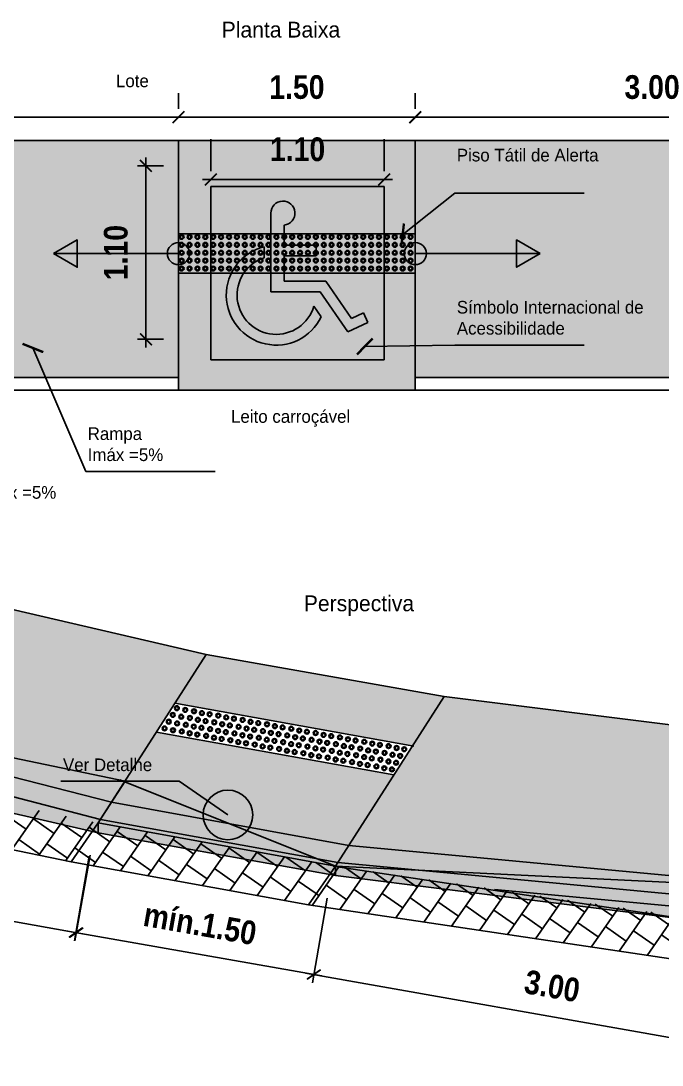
# Model space of a CAD drawing. Header units: feet. Extents: x 203667 to 205527, y 9204857 to 9205156.
# Drawn here: x 203686.45 to 203690.51, y 9204914.71 to 9204921.32 of the extents above; entities that cross this region are included whole.
import ezdxf

# ---------------------------------------------------------------- set-up
doc = ezdxf.new("R2010")
doc.units = ezdxf.units.FT
doc.header["$LTSCALE"] = 0.3
doc.header["$MEASUREMENT"] = 0
for name, color, linetype, lineweight in [('C-ROAD-PROF', 1, 'Continuous', 35), ('PENA015', 1, 'Continuous', 15), ('PENA02', 5, 'Continuous', 20)]:
    doc.layers.add(name, color=color, linetype=linetype, lineweight=lineweight)
doc.layers.add('F-HZ-ESTACA', color=98, linetype='Continuous')
doc.layers.add('PAVIMENTAÇÃO NOVA', color=12, linetype='Continuous')
doc.styles.add('COTAS', font='ariblk.ttf', dxfattribs={"width": 0.75})
doc.styles.add('texto', font='')
doc.styles.get('texto').set_extended_font_data('AvantGarde Bk BT')
doc.dimstyles.new('COTAS_100', dxfattribs={"dimscale": 100, "dimtxt": 0.002, "dimasz": 0.001, "dimexe": 0.0007, "dimexo": 0.004, "dimgap": 0.0015, "dimtad": 1, "dimzin": 0, "dimdsep": 46, "dimtxsty": 'COTAS', "dimblk1": 'ARCHTICK', "dimblk2": 'ARCHTICK', "dimsah": 1, "dimcen": 0.003, "dimdle": 0.0007, "dimaunit": 1, "dimadec": 0, "dimazin": 0, "dimtfac": 1, "dimtdec": 0, "dimtix": 1, "dimtmove": 0, "dimatfit": 3, "dimldrblk": 'ARCHTICK', "dimfxl": 1, "dimtolj": 1, "dimtzin": 0, "dimarcsym": 0})
doc.dimstyles.new('COTAS_75', dxfattribs={"dimscale": 75, "dimtxt": 0.002, "dimasz": 0.001, "dimexe": 0.0007, "dimexo": 0.004, "dimgap": 0.0015, "dimtad": 1, "dimzin": 0, "dimdsep": 46, "dimtxsty": 'COTAS', "dimblk1": 'ARCHTICK', "dimblk2": 'ARCHTICK', "dimsah": 1, "dimcen": 0.003, "dimdle": 0.0007, "dimaunit": 1, "dimadec": 0, "dimazin": 0, "dimtfac": 1, "dimtdec": 0, "dimtix": 1, "dimtmove": 0, "dimatfit": 3, "dimldrblk": 'ARCHTICK', "dimfxl": 1, "dimtolj": 1, "dimtzin": 0, "dimarcsym": 0})
pattern_1 = [(55, (0.05187, 9.05663), (-0.1310643270862, 0.0917722298162), []), (145, (0.05187, 9.05663), (-0.1769504419943, 0.02624006627305), [0.16, -0.16])]

# ---------------------------------------------------------------- blocks, each defined once
blk = doc.blocks.new('A$C48b8ad30')
at = {"ltscale": 0.1}
for p, q in [((0, 1.973), (0, 0)), ((1.973, 1.973), (0, 1.973)), ((1.973, 1.973), (1.973, 0)), ((0.683, 1.668), (0.683, 0.774)), ((0.835, 1.533), (0.835, 1.305)), ((0.607, 1.287), (0.607, 1.161)), ((0.835, 1.305), (1.199, 1.305)), ((1.199, 1.305), (1.199, 1.184)), ((0.835, 1.184), (1.199, 1.184)), ((0.835, 1.184), (0.835, 0.895)), ((0.835, 0.895), (1.308, 0.895)), ((1.308, 0.895), (1.6, 0.472)), ((0.683, 0.774), (1.244, 0.774)), ((1.244, 0.774), (1.558, 0.319)), ((1.172, 0.611), (1.255, 0.491)), ((1.6, 0.472), (1.735, 0.533)), ((1.786, 0.423), (1.735, 0.533)), ((1.558, 0.319), (1.786, 0.423)), ((1.973, 0), (0, 0))]:
    blk.add_line(p, q, dxfattribs=at)
for centre, radius, start, end in [((0.82, 1.669), 0.137, 276.0256, 180), ((0.744, 0.736), 0.568, 103.923, 334.3865), ((0.744, 0.736), 0.446, 107.8234, 343.7958)]:
    blk.add_arc(centre, radius, start, end, dxfattribs=at)
blk = doc.blocks.new('_ArchTick')
at = {"color": 0, "linetype": 'ByBlock', "const_width": 0.15}
blk.add_lwpolyline([(-0.5, -0.5), (0.5, 0.5)], dxfattribs=at)
blk = doc.blocks.new('*D124')
at = {"layer": 'Defpoints', "color": 0, "transparency": 16777216}
for p in [(203686.9343, 9204916.3238), (203688.442, 9204916.058), (203688.3047, 9204915.2794)]:
    blk.add_point(p, dxfattribs=at)
at = {"layer": 'PENA015', "color": 0, "lineweight": -2, "transparency": 16777216}
for p, q in [((203686.8822, 9204916.0284), (203686.7879, 9204915.4935)), ((203688.3899, 9204915.7625), (203688.2956, 9204915.2276)), ((203686.7453, 9204915.5543), (203688.3564, 9204915.2702))]:
    blk.add_line(p, q, dxfattribs=at)
at = {"layer": 'PENA015', "color": 0, "lineweight": -2, "transparency": 16777216, "xscale": 0.075, "yscale": 0.075, "zscale": 0.075}
for p, rotation in [((203686.797, 9204915.5452), 169.999999947097), ((203688.3047, 9204915.2794), 349.999999947097)]:
    blk.add_blockref('_ArchTick', p, dxfattribs=dict(at, rotation=rotation))
at = {"layer": 'PENA015', "color": 0, "lineweight": 25, "transparency": 16777216, "insert": (203687.5839, 9204915.5995), "char_height": 0.15, "attachment_point": 5, "rotation": 350, "style": 'COTAS'}
blk.add_mtext('\\A1;mín.1.50', dxfattribs=at)
blk = doc.blocks.new('*D125')
at = {"layer": 'Defpoints', "color": 0, "transparency": 16777216}
for p in [(203687.4475, 9204920.7086), (203684.4501, 9204920.5601), (203687.4475, 9204920.5601)]:
    blk.add_point(p, dxfattribs=at)
at = {"layer": 'PENA015', "color": 0, "lineweight": -2, "transparency": 16777216}
for p, q in [((203684.4501, 9204920.8601), (203684.4501, 9204920.7611)), ((203687.4475, 9204920.8601), (203687.4475, 9204920.7611)), ((203684.3976, 9204920.7086), (203687.5, 9204920.7086))]:
    blk.add_line(p, q, dxfattribs=at)
at = {"layer": 'PENA015', "color": 0, "lineweight": -2, "transparency": 16777216, "xscale": 0.075, "yscale": 0.075, "zscale": 0.075, "rotation": 180}
blk.add_blockref('_ArchTick', (203684.4501, 9204920.7086), dxfattribs=at)
at = {"layer": 'PENA015', "color": 0, "lineweight": -2, "transparency": 16777216, "xscale": 0.075, "yscale": 0.075, "zscale": 0.075}
blk.add_blockref('_ArchTick', (203687.4475, 9204920.7086), dxfattribs=at)
at = {"layer": 'PENA015', "color": 0, "lineweight": 25, "transparency": 16777216, "insert": (203685.9488, 9204920.8986), "char_height": 0.15, "attachment_point": 5, "style": 'COTAS'}
blk.add_mtext('\\A1;3.00', dxfattribs=at)
blk = doc.blocks.new('*D126')
at = {"layer": 'Defpoints', "color": 0, "transparency": 16777216}
for p in [(203688.9475, 9204920.7086), (203687.4475, 9204920.5601), (203688.9475, 9204920.5601)]:
    blk.add_point(p, dxfattribs=at)
at = {"layer": 'PENA015', "color": 0, "lineweight": -2, "transparency": 16777216}
for p, q in [((203687.4475, 9204920.8601), (203687.4475, 9204920.7611)), ((203688.9475, 9204920.8601), (203688.9475, 9204920.7611)), ((203687.395, 9204920.7086), (203689, 9204920.7086))]:
    blk.add_line(p, q, dxfattribs=at)
at = {"layer": 'PENA015', "color": 0, "lineweight": -2, "transparency": 16777216, "xscale": 0.075, "yscale": 0.075, "zscale": 0.075, "rotation": 180}
blk.add_blockref('_ArchTick', (203687.4475, 9204920.7086), dxfattribs=at)
at = {"layer": 'PENA015', "color": 0, "lineweight": -2, "transparency": 16777216, "xscale": 0.075, "yscale": 0.075, "zscale": 0.075}
blk.add_blockref('_ArchTick', (203688.9475, 9204920.7086), dxfattribs=at)
at = {"layer": 'PENA015', "color": 0, "lineweight": 25, "transparency": 16777216, "insert": (203688.1975, 9204920.8986), "char_height": 0.15, "attachment_point": 5, "style": 'COTAS'}
blk.add_mtext('\\A1;1.50', dxfattribs=at)
blk = doc.blocks.new('*D127')
at = {"layer": 'Defpoints', "color": 0, "transparency": 16777216}
for p in [(203691.9475, 9204920.7086), (203688.9475, 9204920.5601), (203691.9475, 9204920.5601)]:
    blk.add_point(p, dxfattribs=at)
at = {"layer": 'PENA015', "color": 0, "lineweight": -2, "transparency": 16777216}
for p, q in [((203688.9475, 9204920.8601), (203688.9475, 9204920.7611)), ((203691.9475, 9204920.8601), (203691.9475, 9204920.7611)), ((203688.895, 9204920.7086), (203692, 9204920.7086))]:
    blk.add_line(p, q, dxfattribs=at)
at = {"layer": 'PENA015', "color": 0, "lineweight": -2, "transparency": 16777216, "xscale": 0.075, "yscale": 0.075, "zscale": 0.075, "rotation": 180}
blk.add_blockref('_ArchTick', (203688.9475, 9204920.7086), dxfattribs=at)
at = {"layer": 'PENA015', "color": 0, "lineweight": -2, "transparency": 16777216, "xscale": 0.075, "yscale": 0.075, "zscale": 0.075}
blk.add_blockref('_ArchTick', (203691.9475, 9204920.7086), dxfattribs=at)
at = {"layer": 'PENA015', "color": 0, "lineweight": 25, "transparency": 16777216, "insert": (203690.4475, 9204920.8986), "char_height": 0.15, "attachment_point": 5, "style": 'COTAS'}
blk.add_mtext('\\A1;3.00', dxfattribs=at)
blk = doc.blocks.new('*D135')
at = {"layer": 'Defpoints', "color": 0, "transparency": 16777216}
for p in [(203688.442, 9204916.058), (203691.3965, 9204915.5359), (203691.2589, 9204914.7573)]:
    blk.add_point(p, dxfattribs=at)
at = {"layer": 'PENA015', "color": 0, "lineweight": -2, "transparency": 16777216}
for p, q in [((203688.3898, 9204915.7626), (203688.2953, 9204915.2277)), ((203688.2527, 9204915.2885), (203691.3106, 9204914.7481)), ((203691.3443, 9204915.2404), (203691.2497, 9204914.7056))]:
    blk.add_line(p, q, dxfattribs=at)
at = {"layer": 'PENA015', "color": 0, "lineweight": -2, "transparency": 16777216, "xscale": 0.075, "yscale": 0.075, "zscale": 0.075}
for p, rotation in [((203688.3044, 9204915.2794), 169.977850930443), ((203691.2589, 9204914.7573), 349.9778509304429)]:
    blk.add_blockref('_ArchTick', p, dxfattribs=dict(at, rotation=rotation))
at = {"layer": 'PENA015', "color": 0, "lineweight": 25, "transparency": 16777216, "insert": (203689.8147, 9204915.2055), "char_height": 0.15, "attachment_point": 5, "rotation": 349.97785, "style": 'COTAS'}
blk.add_mtext('\\A1;3.00', dxfattribs=at)
blk = doc.blocks.new('*D128')
at = {"layer": 'Defpoints', "color": 0, "transparency": 16777216}
for p in [(203683.9846, 9204916.8516), (203686.939, 9204916.3307), (203686.8004, 9204915.5446)]:
    blk.add_point(p, dxfattribs=at)
at = {"layer": 'PENA015', "color": 0, "lineweight": -2, "transparency": 16777216}
for p, q in [((203683.9325, 9204916.5562), (203683.8369, 9204916.0138)), ((203683.7943, 9204916.0747), (203686.8521, 9204915.5355)), ((203686.887, 9204916.0352), (203686.7913, 9204915.4929))]:
    blk.add_line(p, q, dxfattribs=at)
at = {"layer": 'PENA015', "color": 0, "lineweight": -2, "transparency": 16777216, "xscale": 0.075, "yscale": 0.075, "zscale": 0.075}
for p, rotation in [((203683.846, 9204916.0655), 169.9999999866669), ((203686.8004, 9204915.5446), 349.9999999866669)]:
    blk.add_blockref('_ArchTick', p, dxfattribs=dict(at, rotation=rotation))
at = {"layer": 'PENA015', "color": 0, "lineweight": 25, "transparency": 16777216, "insert": (203685.3562, 9204915.9922), "char_height": 0.15, "attachment_point": 5, "rotation": 350, "style": 'COTAS'}
blk.add_mtext('\\A1;3.00', dxfattribs=at)
blk = doc.blocks.new('*D129')
at = {"layer": 'Defpoints', "color": 0, "transparency": 16777216}
for p in [(203688.7508, 9204920.3145), (203687.6525, 9204920.2703), (203688.7508, 9204920.2703)]:
    blk.add_point(p, dxfattribs=at)
at = {"layer": 'PENA015', "color": 0, "lineweight": -2, "transparency": 16777216}
for p, q in [((203687.6525, 9204920.5703), (203687.6525, 9204920.367)), ((203688.7508, 9204920.5703), (203688.7508, 9204920.367)), ((203687.6, 9204920.3145), (203688.8033, 9204920.3145))]:
    blk.add_line(p, q, dxfattribs=at)
at = {"layer": 'PENA015', "color": 0, "lineweight": -2, "transparency": 16777216, "xscale": 0.075, "yscale": 0.075, "zscale": 0.075, "rotation": 180}
blk.add_blockref('_ArchTick', (203687.6525, 9204920.3145), dxfattribs=at)
at = {"layer": 'PENA015', "color": 0, "lineweight": -2, "transparency": 16777216, "xscale": 0.075, "yscale": 0.075, "zscale": 0.075}
blk.add_blockref('_ArchTick', (203688.7508, 9204920.3145), dxfattribs=at)
at = {"layer": 'PENA015', "color": 0, "lineweight": 25, "transparency": 16777216, "insert": (203688.2016, 9204920.5045), "char_height": 0.15, "attachment_point": 5, "style": 'COTAS'}
blk.add_mtext('\\A1;1.10', dxfattribs=at)
blk = doc.blocks.new('*D130')
at = {"layer": 'Defpoints', "color": 0, "transparency": 16777216}
for p in [(203687.241, 9204920.4003), (203687.6525, 9204920.4003), (203687.6525, 9204919.3021)]:
    blk.add_point(p, dxfattribs=at)
at = {"layer": 'PENA015', "color": 0, "lineweight": -2, "transparency": 16777216}
for p, q in [((203687.241, 9204919.2496), (203687.241, 9204920.4528)), ((203687.3525, 9204920.4003), (203687.1885, 9204920.4003)), ((203687.3525, 9204919.3021), (203687.1885, 9204919.3021))]:
    blk.add_line(p, q, dxfattribs=at)
at = {"layer": 'PENA015', "color": 0, "lineweight": -2, "transparency": 16777216, "xscale": 0.075, "yscale": 0.075, "zscale": 0.075}
for p, rotation in [((203687.241, 9204920.4003), 90), ((203687.241, 9204919.3021), 270)]:
    blk.add_blockref('_ArchTick', p, dxfattribs=dict(at, rotation=rotation))
at = {"layer": 'PENA015', "color": 0, "lineweight": 25, "transparency": 16777216, "insert": (203687.051, 9204919.8512), "char_height": 0.15, "attachment_point": 5, "rotation": 90, "style": 'COTAS'}
blk.add_mtext('\\A1;1.10', dxfattribs=at)

msp = doc.modelspace()

# ---------------------------------------------------------------- hatches: boundary and pattern name
at = {"layer": 'F-HZ-ESTACA', "true_color": 0x7aafdf}
h = msp.add_hatch(color=143, dxfattribs=at)
h.dxf.hatch_style = 1
h.paths.add_polyline_path([(203687.4475, 9204920.5601), (203684.4475, 9204920.5601), (203684.4475, 9204919.0601), (203687.4475, 9204919.0601)])
h.paths.add_polyline_path([(203688.9475, 9204920.5601), (203687.4475, 9204920.5601), (203687.4475, 9204918.9801), (203688.9475, 9204918.9801)])
h.paths.add_polyline_path([(203691.9475, 9204920.5601), (203688.9475, 9204920.5601), (203688.9475, 9204919.0601), (203691.9475, 9204919.0601)])
at = {"layer": 'F-HZ-ESTACA'}
h = msp.add_hatch(color=7, dxfattribs=at)
h.dxf.hatch_style = 1
h.paths.add_polyline_path([(203688.1172, 9204919.6704), (203688.1172, 9204919.8309), (203688.3199, 9204919.8309), (203688.3199, 9204919.8985), (203688.1172, 9204919.8985), (203688.1172, 9204920.0253, 2.245362), (203688.0327, 9204920.1013), (203688.0327, 9204919.6028), (203688.3453, 9204919.6028), (203688.5201, 9204919.3494), (203688.6466, 9204919.4075), (203688.6184, 9204919.4689), (203688.5435, 9204919.4345), (203688.3807, 9204919.6704)])
at = {"layer": 'F-HZ-ESTACA', "true_color": 0xffffff}
h = msp.add_hatch(color=7, dxfattribs=at)
h.dxf.hatch_style = 1
h.paths.add_polyline_path([(203688.3807, 9204919.6704), (203688.1172, 9204919.6704), (203688.1172, 9204919.8309), (203688.3199, 9204919.8309), (203688.3199, 9204919.8985), (203688.1172, 9204919.8985), (203688.1172, 9204920.0253, 2.245362), (203688.0327, 9204920.1013), (203688.0327, 9204919.6028), (203688.3453, 9204919.6028), (203688.5201, 9204919.3494), (203688.6466, 9204919.4075), (203688.6184, 9204919.4689), (203688.5435, 9204919.4345)])
at = {"layer": 'F-HZ-ESTACA'}
h = msp.add_hatch(color=5, dxfattribs=at)
h.dxf.hatch_style = 1
h.paths.add_polyline_path([(203688.9475, 9204919.9703), (203687.4475, 9204919.9703), (203687.4475, 9204919.7203), (203688.9475, 9204919.7203)])
at = {"layer": 'F-HZ-ESTACA', "true_color": 0xffffff}
h = msp.add_hatch(color=7, dxfattribs=at)
h.dxf.hatch_style = 1
h.paths.add_polyline_path([(203687.9904, 9204919.8182), (203687.9904, 9204919.8884, 1.576713), (203688.3514, 9204919.4451), (203688.305, 9204919.5124, -1.663825)])
at = {"layer": 'F-HZ-ESTACA', "true_color": 0x7aafdf}
h = msp.add_hatch(color=143, dxfattribs=at)
h.dxf.hatch_style = 1
h.paths.add_polyline_path([(203687.6256, 9204917.3106), (203684.6645, 9204917.9959), (203684.0622, 9204917.1358), (203687.0255, 9204916.3738)])
h = msp.add_hatch(color=143, dxfattribs=at)
h.dxf.hatch_style = 1
h.paths.add_polyline_path([(203688.9292, 9204916.727), (203689.1303, 9204917.041), (203687.6229, 9204917.3067), (203687.4246, 9204916.9972)])
h.paths.add_polyline_path([(203688.5258, 9204916.0973), (203688.8125, 9204916.5448), (203687.3079, 9204916.8149), (203687.0228, 9204916.3699)])
at = {"layer": 'F-HZ-ESTACA'}
h = msp.add_hatch(color=253, dxfattribs=at)
h.dxf.hatch_style = 1
h.paths.add_polyline_path([(203683.9735, 9204917.0091), (203683.4469, 9204917.1261), (203683.4318, 9204917.0528), (203683.4318, 9204916.9546), (203683.9735, 9204916.8591)])
h.paths.add_polyline_path([(203684.0595, 9204917.1319), (203683.5179, 9204917.2274), (203683.4469, 9204917.1261), (203683.9735, 9204917.0091)])
h.paths.add_polyline_path([(203683.9735, 9204917.0091), (203683.9735, 9204916.8591), (203686.939, 9204916.1767), (203686.939, 9204916.2392)])
h.paths.add_polyline_path([(203684.0595, 9204917.1319), (203683.9735, 9204917.0091), (203686.939, 9204916.2392), (203687.0228, 9204916.3699)])
at = {"layer": 'F-HZ-ESTACA', "true_color": 0x7aafdf}
h = msp.add_hatch(color=143, dxfattribs=at)
h.dxf.hatch_style = 1
h.paths.add_polyline_path([(203691.4875, 9204915.8171), (203692.0848, 9204916.67), (203689.1303, 9204917.041), (203688.5258, 9204916.0973)])
at = {"layer": 'F-HZ-ESTACA'}
h = msp.add_hatch(dxfattribs=at)
h.set_pattern_fill('AR-B88', color=1, scale=0.02, angle=55)
h.set_pattern_definition(pattern_1)
h.paths.add_polyline_path([(203683.9735, 9204916.8591), (203683.4318, 9204916.9546), (203683.2598, 9204916.7088), (203686.767, 9204915.9935), (203686.9134, 9204916.2444)])
h.paths.add_polyline_path([(203688.442, 9204915.9665), (203686.939, 9204916.2392), (203686.9134, 9204916.2444), (203686.767, 9204915.9935), (203688.27, 9204915.7208)])
h = msp.add_hatch(color=253, dxfattribs=at)
h.dxf.hatch_style = 1
h.paths.add_polyline_path([(203687.0228, 9204916.3699), (203686.939, 9204916.2392), (203688.442, 9204915.9665), (203688.5258, 9204916.0973)])
h.paths.add_polyline_path([(203686.939, 9204916.2392), (203686.939, 9204916.1767), (203688.442, 9204915.9068), (203688.442, 9204915.9665)])
h = msp.add_hatch(color=253, dxfattribs=at)
h.dxf.hatch_style = 1
h.paths.add_polyline_path([(203691.4892, 9204915.8169), (203688.5258, 9204916.0973), (203688.4423, 9204915.9664), (203691.3982, 9204915.6869)])
h.paths.add_polyline_path([(203688.4423, 9204915.9664), (203688.442, 9204915.9068), (203691.3981, 9204915.5357), (203691.3981, 9204915.6869)])
h = msp.add_hatch(dxfattribs=at)
h.set_pattern_fill('AR-B88', color=1, scale=0.02, angle=55)
h.set_pattern_definition(pattern_1)
h.paths.add_polyline_path([(203691.8293, 9204915.4607), (203691.3965, 9204915.5359), (203688.4406, 9204915.9645), (203688.27, 9204915.7208), (203691.6605, 9204915.215)])
at = {"layer": 'PENA015', "lineweight": 25}
h = msp.add_hatch(color=256, dxfattribs=at)
h.paths.add_polyline_path([(203686.8057, 9204919.9319), (203686.6557, 9204919.8453), (203686.8057, 9204919.8453)])
h.paths.add_polyline_path([(203686.8057, 9204919.8453), (203686.6557, 9204919.8453), (203686.8057, 9204919.7587)])
h = msp.add_hatch(color=256, dxfattribs=at)
h.paths.add_polyline_path([(203689.5893, 9204919.9319), (203689.7393, 9204919.8453), (203689.5893, 9204919.8453)])
h.paths.add_polyline_path([(203689.5893, 9204919.8453), (203689.7393, 9204919.8453), (203689.5893, 9204919.7587)])

# ---------------------------------------------------------------- linework, layer by layer
at = {"layer": 'C-ROAD-PROF', "lineweight": 25}
msp.add_line((203688.9475, 9204919.7203), (203688.9475, 9204919.9703), dxfattribs=at)
at = {"layer": 'F-HZ-ESTACA'}
for p, q in [((203687.109, 9204916.5046), (203684.0595, 9204917.1319)), ((203683.2598, 9204916.7088), (203686.767, 9204915.9935)), ((203686.939, 9204916.2392), (203687.109, 9204916.5046)), ((203688.442, 9204915.9665), (203687.0761, 9204916.5114)), ((203686.767, 9204915.9935), (203688.27, 9204915.7208)), ((203688.4271, 9204915.9665), (203691.8293, 9204915.4561)), ((203691.4872, 9204915.8171), (203688.442, 9204915.9665)), ((203688.27, 9204915.7208), (203691.6605, 9204915.215))]:
    msp.add_line(p, q, dxfattribs=at)
at = {"layer": 'PAVIMENTAÇÃO NOVA'}
msp.add_line((203687.4475, 9204920.5601), (203683.2501, 9204920.5601), dxfattribs=at)
at = {"layer": 'PENA015', "lineweight": 25}
for p, q in [((203687.4475, 9204919.8453), (203686.6557, 9204919.8453)), ((203688.9475, 9204919.8453), (203689.7393, 9204919.8453)), ((203686.7012, 9204916.5046), (203687.4509, 9204916.5046)), ((203687.4509, 9204916.5046), (203687.7608, 9204916.2899))]:
    msp.add_line(p, q, dxfattribs=at)
for points in [[(203686.6557, 9204919.8453), (203686.8057, 9204919.7587), (203686.8057, 9204919.9319)], [(203689.7393, 9204919.8453), (203689.5893, 9204919.7587), (203689.5893, 9204919.9319)]]:
    msp.add_lwpolyline(points, close=True, dxfattribs=at)
for centre, radius in [((203687.4475, 9204919.8453), 0.07), ((203688.9475, 9204919.8453), 0.07), ((203687.7608, 9204916.2899), 0.1572)]:
    msp.add_circle(centre, radius, dxfattribs=at)
at = {"layer": 'PENA02', "lineweight": 25}
for p, q in [((203687.4475, 9204920.5601), (203683.2501, 9204920.5601)), ((203693.1475, 9204920.5601), (203688.9475, 9204920.5601)), ((203693.1475, 9204920.5601), (203688.9475, 9204920.5601)), ((203688.9475, 9204919.9703), (203687.4475, 9204919.9703)), ((203688.9475, 9204919.7203), (203688.9475, 9204919.9703)), ((203688.9475, 9204919.7203), (203687.4475, 9204919.7203)), ((203688.9475, 9204919.0601), (203693.1475, 9204919.0601)), ((203688.9475, 9204919.0601), (203693.1475, 9204919.0601)), ((203684.6618, 9204917.992), (203687.6229, 9204917.3067)), ((203687.6229, 9204917.3067), (203686.939, 9204916.2392)), ((203689.1303, 9204917.041), (203687.6229, 9204917.3067)), ((203684.0595, 9204917.1319), (203687.0228, 9204916.3699)), ((203683.9886, 9204917.0306), (203686.9542, 9204916.2608)), ((203689.1303, 9204917.041), (203688.442, 9204915.9665)), ((203689.1303, 9204917.041), (203692.0848, 9204916.67)), ((203688.9388, 9204916.7253), (203687.4246, 9204916.9972)), ((203683.9735, 9204916.8591), (203686.939, 9204916.1767)), ((203688.8125, 9204916.5448), (203687.3077, 9204916.8149)), ((203688.5258, 9204916.0973), (203687.0228, 9204916.3699)), ((203686.939, 9204916.2392), (203686.767, 9204915.9935)), ((203688.442, 9204915.9665), (203686.939, 9204916.2392)), ((203686.939, 9204916.2392), (203686.939, 9204916.1767)), ((203688.4575, 9204915.9881), (203686.953, 9204916.2611)), ((203688.442, 9204915.9068), (203686.939, 9204916.1767)), ((203688.5258, 9204916.0973), (203691.4875, 9204915.8171)), ((203688.442, 9204915.9665), (203688.27, 9204915.7208)), ((203688.442, 9204915.9665), (203688.442, 9204915.9068)), ((203688.4575, 9204915.9881), (203691.4119, 9204915.7086)), ((203688.442, 9204915.9068), (203691.3965, 9204915.5359)), ((203689.4499, 9204915.8182), (203691.3965, 9204915.6341))]:
    msp.add_line(p, q, dxfattribs=at)
at = {"layer": 'PENA02', "lineweight": 25, "flags": 128}
for points in [[(203687.4475, 9204920.5601), (203683.2501, 9204920.5601)], [(203687.4475, 9204919.0601), (203683.2501, 9204919.0601)], [(203687.4475, 9204919.0601), (203683.2501, 9204919.0601)], [(203693.1475, 9204918.9801), (203683.2501, 9204918.9801)]]:
    msp.add_lwpolyline(points, dxfattribs=at)
at = {"layer": 'PENA02', "lineweight": 25}
msp.add_lwpolyline([(203687.4475, 9204918.9801), (203688.9475, 9204918.9801), (203688.9475, 9204920.5601), (203687.4475, 9204920.5601)], close=True, dxfattribs=at)
msp.add_lwpolyline([(203687.4475, 9204918.9801), (203688.9475, 9204918.9801), (203688.9475, 9204920.5601), (203687.4475, 9204920.5601)], close=True, dxfattribs=at)
for centre, radius in [((203687.4675, 9204919.9503), 0.015), ((203687.4675, 9204919.9503), 0.01), ((203687.5175, 9204919.9503), 0.015), ((203687.5175, 9204919.9503), 0.01), ((203687.5675, 9204919.9503), 0.015), ((203687.5675, 9204919.9503), 0.01), ((203687.6175, 9204919.9503), 0.015), ((203687.6175, 9204919.9503), 0.01), ((203687.6675, 9204919.9503), 0.015), ((203687.6675, 9204919.9503), 0.01), ((203687.7175, 9204919.9503), 0.015), ((203687.7175, 9204919.9503), 0.01), ((203687.7675, 9204919.9503), 0.015), ((203687.7675, 9204919.9503), 0.01), ((203687.8175, 9204919.9503), 0.015), ((203687.8175, 9204919.9503), 0.01), ((203687.8675, 9204919.9503), 0.015), ((203687.8675, 9204919.9503), 0.01), ((203687.9175, 9204919.9503), 0.015), ((203687.9175, 9204919.9503), 0.01), ((203687.9675, 9204919.9503), 0.015), ((203687.9675, 9204919.9503), 0.01), ((203688.0175, 9204919.9503), 0.015), ((203688.0175, 9204919.9503), 0.01), ((203688.0675, 9204919.9503), 0.015), ((203688.0675, 9204919.9503), 0.01), ((203688.1175, 9204919.9503), 0.015), ((203688.1175, 9204919.9503), 0.01), ((203688.1675, 9204919.9503), 0.015), ((203688.1675, 9204919.9503), 0.01), ((203688.2175, 9204919.9503), 0.015), ((203688.2175, 9204919.9503), 0.01), ((203688.2675, 9204919.9503), 0.015), ((203688.2675, 9204919.9503), 0.01), ((203688.3175, 9204919.9503), 0.015), ((203688.3175, 9204919.9503), 0.01), ((203688.3675, 9204919.9503), 0.015), ((203688.3675, 9204919.9503), 0.01), ((203688.4175, 9204919.9503), 0.015), ((203688.4175, 9204919.9503), 0.01), ((203688.4675, 9204919.9503), 0.015), ((203688.4675, 9204919.9503), 0.01), ((203688.5175, 9204919.9503), 0.015), ((203688.5175, 9204919.9503), 0.01), ((203688.5675, 9204919.9503), 0.015), ((203688.5675, 9204919.9503), 0.01), ((203688.6175, 9204919.9503), 0.015), ((203688.6175, 9204919.9503), 0.01), ((203688.6675, 9204919.9503), 0.015), ((203688.6675, 9204919.9503), 0.01), ((203688.7175, 9204919.9503), 0.015), ((203688.7175, 9204919.9503), 0.01), ((203688.7675, 9204919.9503), 0.015), ((203688.7675, 9204919.9503), 0.01), ((203688.8175, 9204919.9503), 0.015), ((203688.8175, 9204919.9503), 0.01), ((203688.8675, 9204919.9503), 0.015), ((203688.8675, 9204919.9503), 0.01), ((203688.9175, 9204919.9503), 0.015), ((203688.9175, 9204919.9503), 0.01), ((203687.4675, 9204919.9003), 0.015), ((203687.4675, 9204919.8503), 0.015), ((203687.4675, 9204919.9003), 0.01), ((203687.4675, 9204919.8503), 0.01), ((203687.5175, 9204919.9003), 0.015), ((203687.5175, 9204919.8503), 0.015), ((203687.5175, 9204919.9003), 0.01), ((203687.5175, 9204919.8503), 0.01), ((203687.5675, 9204919.9003), 0.015), ((203687.5675, 9204919.8503), 0.015), ((203687.5675, 9204919.9003), 0.01), ((203687.5675, 9204919.8503), 0.01), ((203687.6175, 9204919.9003), 0.015), ((203687.6175, 9204919.8503), 0.015), ((203687.6175, 9204919.9003), 0.01), ((203687.6175, 9204919.8503), 0.01), ((203687.6675, 9204919.9003), 0.015), ((203687.6675, 9204919.8503), 0.015), ((203687.6675, 9204919.9003), 0.01), ((203687.6675, 9204919.8503), 0.01), ((203687.7175, 9204919.9003), 0.015), ((203687.7175, 9204919.8503), 0.015), ((203687.7175, 9204919.9003), 0.01), ((203687.7175, 9204919.8503), 0.01), ((203687.7675, 9204919.9003), 0.015), ((203687.7675, 9204919.8503), 0.015), ((203687.7675, 9204919.9003), 0.01), ((203687.7675, 9204919.8503), 0.01), ((203687.8175, 9204919.9003), 0.015), ((203687.8175, 9204919.8503), 0.015), ((203687.8175, 9204919.9003), 0.01), ((203687.8175, 9204919.8503), 0.01), ((203687.8675, 9204919.9003), 0.015), ((203687.8675, 9204919.8503), 0.015), ((203687.8675, 9204919.9003), 0.01), ((203687.8675, 9204919.8503), 0.01), ((203687.9175, 9204919.9003), 0.015), ((203687.9175, 9204919.8503), 0.015), ((203687.9175, 9204919.9003), 0.01), ((203687.9175, 9204919.8503), 0.01), ((203687.9675, 9204919.9003), 0.015), ((203687.9675, 9204919.8503), 0.015), ((203687.9675, 9204919.9003), 0.01), ((203687.9675, 9204919.8503), 0.01), ((203688.0175, 9204919.9003), 0.015), ((203688.0175, 9204919.8503), 0.015), ((203688.0175, 9204919.9003), 0.01), ((203688.0175, 9204919.8503), 0.01), ((203688.0675, 9204919.9003), 0.015), ((203688.0675, 9204919.8503), 0.015), ((203688.0675, 9204919.9003), 0.01), ((203688.0675, 9204919.8503), 0.01), ((203688.1175, 9204919.9003), 0.015), ((203688.1175, 9204919.8503), 0.015), ((203688.1175, 9204919.9003), 0.01), ((203688.1175, 9204919.8503), 0.01), ((203688.1675, 9204919.9003), 0.015), ((203688.1675, 9204919.8503), 0.015), ((203688.1675, 9204919.9003), 0.01), ((203688.1675, 9204919.8503), 0.01), ((203688.2175, 9204919.9003), 0.015), ((203688.2175, 9204919.8503), 0.015), ((203688.2175, 9204919.9003), 0.01), ((203688.2175, 9204919.8503), 0.01), ((203688.2675, 9204919.9003), 0.015), ((203688.2675, 9204919.8503), 0.015), ((203688.2675, 9204919.9003), 0.01), ((203688.2675, 9204919.8503), 0.01), ((203688.3175, 9204919.9003), 0.015), ((203688.3175, 9204919.8503), 0.015), ((203688.3175, 9204919.9003), 0.01), ((203688.3175, 9204919.8503), 0.01), ((203688.3675, 9204919.9003), 0.015), ((203688.3675, 9204919.8503), 0.015), ((203688.3675, 9204919.9003), 0.01), ((203688.3675, 9204919.8503), 0.01), ((203688.4175, 9204919.9003), 0.015), ((203688.4175, 9204919.8503), 0.015), ((203688.4175, 9204919.9003), 0.01), ((203688.4175, 9204919.8503), 0.01), ((203688.4675, 9204919.9003), 0.015), ((203688.4675, 9204919.8503), 0.015), ((203688.4675, 9204919.9003), 0.01), ((203688.4675, 9204919.8503), 0.01), ((203688.5175, 9204919.9003), 0.015), ((203688.5175, 9204919.8503), 0.015), ((203688.5175, 9204919.9003), 0.01), ((203688.5175, 9204919.8503), 0.01), ((203688.5675, 9204919.9003), 0.015), ((203688.5675, 9204919.8503), 0.015), ((203688.5675, 9204919.9003), 0.01), ((203688.5675, 9204919.8503), 0.01), ((203688.6175, 9204919.9003), 0.015), ((203688.6175, 9204919.8503), 0.015), ((203688.6175, 9204919.9003), 0.01), ((203688.6175, 9204919.8503), 0.01), ((203688.6675, 9204919.9003), 0.015), ((203688.6675, 9204919.8503), 0.015), ((203688.6675, 9204919.9003), 0.01), ((203688.6675, 9204919.8503), 0.01), ((203688.7175, 9204919.9003), 0.015), ((203688.7175, 9204919.8503), 0.015), ((203688.7175, 9204919.9003), 0.01), ((203688.7175, 9204919.8503), 0.01), ((203688.7675, 9204919.9003), 0.015), ((203688.7675, 9204919.8503), 0.015), ((203688.7675, 9204919.9003), 0.01), ((203688.7675, 9204919.8503), 0.01), ((203688.8175, 9204919.9003), 0.015), ((203688.8175, 9204919.8503), 0.015), ((203688.8175, 9204919.9003), 0.01), ((203688.8175, 9204919.8503), 0.01), ((203688.8675, 9204919.9003), 0.015), ((203688.8675, 9204919.8503), 0.015), ((203688.8675, 9204919.9003), 0.01), ((203688.8675, 9204919.8503), 0.01), ((203688.9175, 9204919.9003), 0.015), ((203688.9175, 9204919.8503), 0.015), ((203688.9175, 9204919.9003), 0.01), ((203688.9175, 9204919.8503), 0.01), ((203687.4675, 9204919.8003), 0.015), ((203687.4675, 9204919.8003), 0.01), ((203687.5175, 9204919.8003), 0.015), ((203687.5175, 9204919.8003), 0.01), ((203687.5675, 9204919.8003), 0.015), ((203687.5675, 9204919.8003), 0.01), ((203687.6175, 9204919.8003), 0.015), ((203687.6175, 9204919.8003), 0.01), ((203687.6675, 9204919.8003), 0.015), ((203687.6675, 9204919.8003), 0.01), ((203687.7175, 9204919.8003), 0.015), ((203687.7175, 9204919.8003), 0.01), ((203687.7675, 9204919.8003), 0.015), ((203687.7675, 9204919.8003), 0.01), ((203687.8175, 9204919.8003), 0.015), ((203687.8175, 9204919.8003), 0.01), ((203687.8675, 9204919.8003), 0.015), ((203687.8675, 9204919.8003), 0.01), ((203687.9175, 9204919.8003), 0.015), ((203687.9175, 9204919.8003), 0.01), ((203687.9675, 9204919.8003), 0.015), ((203687.9675, 9204919.8003), 0.01), ((203688.0175, 9204919.8003), 0.015), ((203688.0175, 9204919.8003), 0.01), ((203688.0675, 9204919.8003), 0.015), ((203688.0675, 9204919.8003), 0.01), ((203688.1175, 9204919.8003), 0.015), ((203688.1175, 9204919.8003), 0.01), ((203688.1675, 9204919.8003), 0.015), ((203688.1675, 9204919.8003), 0.01), ((203688.2175, 9204919.8003), 0.015), ((203688.2175, 9204919.8003), 0.01), ((203688.2675, 9204919.8003), 0.015), ((203688.2675, 9204919.8003), 0.01), ((203688.3175, 9204919.8003), 0.015), ((203688.3175, 9204919.8003), 0.01), ((203688.3675, 9204919.8003), 0.015), ((203688.3675, 9204919.8003), 0.01), ((203688.4175, 9204919.8003), 0.015), ((203688.4175, 9204919.8003), 0.01), ((203688.4675, 9204919.8003), 0.015), ((203688.4675, 9204919.8003), 0.01), ((203688.5175, 9204919.8003), 0.015), ((203688.5175, 9204919.8003), 0.01), ((203688.5675, 9204919.8003), 0.015), ((203688.5675, 9204919.8003), 0.01), ((203688.6175, 9204919.8003), 0.015), ((203688.6175, 9204919.8003), 0.01), ((203688.6675, 9204919.8003), 0.015), ((203688.6675, 9204919.8003), 0.01), ((203688.7175, 9204919.8003), 0.015), ((203688.7175, 9204919.8003), 0.01), ((203688.7675, 9204919.8003), 0.015), ((203688.7675, 9204919.8003), 0.01), ((203688.8175, 9204919.8003), 0.015), ((203688.8175, 9204919.8003), 0.01), ((203688.8675, 9204919.8003), 0.015), ((203688.8675, 9204919.8003), 0.01), ((203688.9175, 9204919.8003), 0.015), ((203688.9175, 9204919.8003), 0.01), ((203687.4675, 9204919.7503), 0.015), ((203687.4675, 9204919.7503), 0.01), ((203687.5175, 9204919.7503), 0.015), ((203687.5175, 9204919.7503), 0.01), ((203687.5675, 9204919.7503), 0.015), ((203687.5675, 9204919.7503), 0.01), ((203687.6175, 9204919.7503), 0.015), ((203687.6175, 9204919.7503), 0.01), ((203687.6675, 9204919.7503), 0.015), ((203687.6675, 9204919.7503), 0.01), ((203687.7175, 9204919.7503), 0.015), ((203687.7175, 9204919.7503), 0.01), ((203687.7675, 9204919.7503), 0.015), ((203687.7675, 9204919.7503), 0.01), ((203687.8175, 9204919.7503), 0.015), ((203687.8175, 9204919.7503), 0.01), ((203687.8675, 9204919.7503), 0.015), ((203687.8675, 9204919.7503), 0.01), ((203687.9175, 9204919.7503), 0.015), ((203687.9175, 9204919.7503), 0.01), ((203687.9675, 9204919.7503), 0.015), ((203687.9675, 9204919.7503), 0.01), ((203688.0175, 9204919.7503), 0.015), ((203688.0175, 9204919.7503), 0.01), ((203688.0675, 9204919.7503), 0.015), ((203688.0675, 9204919.7503), 0.01), ((203688.1175, 9204919.7503), 0.015), ((203688.1175, 9204919.7503), 0.01), ((203688.1675, 9204919.7503), 0.015), ((203688.1675, 9204919.7503), 0.01), ((203688.2175, 9204919.7503), 0.015), ((203688.2175, 9204919.7503), 0.01), ((203688.2675, 9204919.7503), 0.015), ((203688.2675, 9204919.7503), 0.01), ((203688.3175, 9204919.7503), 0.015), ((203688.3175, 9204919.7503), 0.01), ((203688.3675, 9204919.7503), 0.015), ((203688.3675, 9204919.7503), 0.01), ((203688.4175, 9204919.7503), 0.015), ((203688.4175, 9204919.7503), 0.01), ((203688.4675, 9204919.7503), 0.015), ((203688.4675, 9204919.7503), 0.01), ((203688.5175, 9204919.7503), 0.015), ((203688.5175, 9204919.7503), 0.01), ((203688.5675, 9204919.7503), 0.015), ((203688.5675, 9204919.7503), 0.01), ((203688.6175, 9204919.7503), 0.015), ((203688.6175, 9204919.7503), 0.01), ((203688.6675, 9204919.7503), 0.015), ((203688.6675, 9204919.7503), 0.01), ((203688.7175, 9204919.7503), 0.015), ((203688.7175, 9204919.7503), 0.01), ((203688.7675, 9204919.7503), 0.015), ((203688.7675, 9204919.7503), 0.01), ((203688.8175, 9204919.7503), 0.015), ((203688.8175, 9204919.7503), 0.01), ((203688.8675, 9204919.7503), 0.015), ((203688.8675, 9204919.7503), 0.01), ((203688.9175, 9204919.7503), 0.015), ((203688.9175, 9204919.7503), 0.01), ((203687.4374, 9204916.9661), 0.015), ((203687.4374, 9204916.9661), 0.01), ((203687.4905, 9204916.9549), 0.015), ((203687.4905, 9204916.9549), 0.01), ((203687.5457, 9204916.9468), 0.015), ((203687.5457, 9204916.9468), 0.01), ((203687.5961, 9204916.9349), 0.015), ((203687.5961, 9204916.9349), 0.01), ((203687.6446, 9204916.9272), 0.015), ((203687.6446, 9204916.9272), 0.015), ((203687.3855, 9204916.8806), 0.015), ((203687.3855, 9204916.8806), 0.01), ((203687.4114, 9204916.9233), 0.015), ((203687.4114, 9204916.9233), 0.01), ((203687.4386, 9204916.8694), 0.015), ((203687.4386, 9204916.8694), 0.01), ((203687.4646, 9204916.9121), 0.015), ((203687.4646, 9204916.9121), 0.01), ((203687.4938, 9204916.8613), 0.015), ((203687.5198, 9204916.904), 0.015), ((203687.5198, 9204916.904), 0.01), ((203687.5701, 9204916.8922), 0.015), ((203687.5701, 9204916.8922), 0.01), ((203687.6187, 9204916.8845), 0.015), ((203687.6187, 9204916.8845), 0.015), ((203687.6187, 9204916.8845), 0.01), ((203687.6187, 9204916.8845), 0.01), ((203687.6446, 9204916.9272), 0.01), ((203687.6446, 9204916.9272), 0.01), ((203687.6739, 9204916.8764), 0.015), ((203687.6739, 9204916.8764), 0.01), ((203687.6998, 9204916.9191), 0.015), ((203687.6998, 9204916.9191), 0.01), ((203687.7242, 9204916.8645), 0.015), ((203687.7502, 9204916.9073), 0.015), ((203687.7502, 9204916.9073), 0.01), ((203687.7988, 9204916.8996), 0.015), ((203687.7988, 9204916.8996), 0.015), ((203687.7988, 9204916.8996), 0.01), ((203687.7988, 9204916.8996), 0.01), ((203687.8539, 9204916.8915), 0.015), ((203687.8539, 9204916.8915), 0.01), ((203687.9043, 9204916.8796), 0.015), ((203687.9043, 9204916.8796), 0.01), ((203687.9529, 9204916.8719), 0.015), ((203687.9529, 9204916.8719), 0.015), ((203687.9529, 9204916.8719), 0.01), ((203687.9529, 9204916.8719), 0.01), ((203688.0081, 9204916.8638), 0.015), ((203687.3596, 9204916.8378), 0.015), ((203687.3596, 9204916.8378), 0.01), ((203687.4127, 9204916.8266), 0.015), ((203687.4127, 9204916.8266), 0.01), ((203687.4679, 9204916.8185), 0.015), ((203687.4679, 9204916.8185), 0.01), ((203687.4938, 9204916.8613), 0.01), ((203687.5182, 9204916.8067), 0.015), ((203687.5182, 9204916.8067), 0.01), ((203687.5442, 9204916.8494), 0.015), ((203687.5442, 9204916.8494), 0.01), ((203687.5668, 9204916.799), 0.015), ((203687.5668, 9204916.799), 0.015), ((203687.5928, 9204916.8417), 0.015), ((203687.5928, 9204916.8417), 0.015), ((203687.5928, 9204916.8417), 0.01), ((203687.5928, 9204916.8417), 0.01), ((203687.6479, 9204916.8336), 0.015), ((203687.6479, 9204916.8336), 0.01), ((203687.6983, 9204916.8218), 0.015), ((203687.6983, 9204916.8218), 0.01), ((203687.7242, 9204916.8645), 0.01), ((203687.7469, 9204916.8141), 0.015), ((203687.7469, 9204916.8141), 0.015), ((203687.7469, 9204916.8141), 0.01), ((203687.7469, 9204916.8141), 0.01), ((203687.7728, 9204916.8568), 0.015), ((203687.7728, 9204916.8568), 0.015), ((203687.7728, 9204916.8568), 0.01), ((203687.7728, 9204916.8568), 0.01), ((203687.8021, 9204916.806), 0.015), ((203687.8021, 9204916.806), 0.01), ((203687.828, 9204916.8487), 0.015), ((203687.828, 9204916.8487), 0.01), ((203687.8524, 9204916.7942), 0.015), ((203687.8784, 9204916.8369), 0.015), ((203687.8784, 9204916.8369), 0.01), ((203687.9269, 9204916.8292), 0.015), ((203687.9269, 9204916.8292), 0.015), ((203687.9269, 9204916.8292), 0.01), ((203687.9269, 9204916.8292), 0.01), ((203687.9821, 9204916.8211), 0.015), ((203687.9821, 9204916.8211), 0.01), ((203688.0081, 9204916.8638), 0.01), ((203688.0325, 9204916.8093), 0.015), ((203688.0325, 9204916.8093), 0.01), ((203688.0584, 9204916.852), 0.015), ((203688.0584, 9204916.852), 0.01), ((203688.0811, 9204916.8015), 0.015), ((203688.0811, 9204916.8015), 0.015), ((203688.0811, 9204916.8015), 0.01), ((203688.0811, 9204916.8015), 0.01), ((203688.107, 9204916.8443), 0.015), ((203688.107, 9204916.8443), 0.015), ((203688.107, 9204916.8443), 0.01), ((203688.107, 9204916.8443), 0.01), ((203688.1622, 9204916.8362), 0.015), ((203688.1622, 9204916.8362), 0.01), ((203688.2125, 9204916.8244), 0.015), ((203688.2125, 9204916.8244), 0.01), ((203688.2611, 9204916.8167), 0.015), ((203688.2611, 9204916.8167), 0.015), ((203688.2611, 9204916.8167), 0.01), ((203688.2611, 9204916.8167), 0.01), ((203688.3163, 9204916.8086), 0.015), ((203688.3163, 9204916.8086), 0.01), ((203688.3667, 9204916.7967), 0.015), ((203687.5668, 9204916.799), 0.01), ((203687.5668, 9204916.799), 0.01), ((203687.622, 9204916.7909), 0.015), ((203687.622, 9204916.7909), 0.01), ((203687.6724, 9204916.7791), 0.015), ((203687.6724, 9204916.7791), 0.01), ((203687.7209, 9204916.7713), 0.015), ((203687.7209, 9204916.7713), 0.015), ((203687.7209, 9204916.7713), 0.01), ((203687.7209, 9204916.7713), 0.01), ((203687.7761, 9204916.7632), 0.015), ((203687.7761, 9204916.7632), 0.01), ((203687.8265, 9204916.7514), 0.015), ((203687.8265, 9204916.7514), 0.01), ((203687.8524, 9204916.7942), 0.01), ((203687.8751, 9204916.7437), 0.015), ((203687.8751, 9204916.7437), 0.015), ((203687.8751, 9204916.7437), 0.01), ((203687.8751, 9204916.7437), 0.01), ((203687.901, 9204916.7864), 0.015), ((203687.901, 9204916.7864), 0.015), ((203687.901, 9204916.7864), 0.01), ((203687.901, 9204916.7864), 0.01), ((203687.9302, 9204916.7356), 0.015), ((203687.9302, 9204916.7356), 0.01), ((203687.9562, 9204916.7784), 0.015), ((203687.9562, 9204916.7784), 0.01), ((203688.0065, 9204916.7665), 0.015), ((203688.0065, 9204916.7665), 0.01), ((203688.0551, 9204916.7588), 0.015), ((203688.0551, 9204916.7588), 0.015), ((203688.0551, 9204916.7588), 0.01), ((203688.0551, 9204916.7588), 0.01), ((203688.1103, 9204916.7507), 0.015), ((203688.1103, 9204916.7507), 0.01), ((203688.1362, 9204916.7935), 0.015), ((203688.1362, 9204916.7935), 0.01), ((203688.1607, 9204916.7389), 0.015), ((203688.1607, 9204916.7389), 0.01), ((203688.1866, 9204916.7816), 0.015), ((203688.1866, 9204916.7816), 0.01), ((203688.2092, 9204916.7312), 0.015), ((203688.2092, 9204916.7312), 0.015), ((203688.2352, 9204916.7739), 0.015), ((203688.2352, 9204916.7739), 0.015), ((203688.2352, 9204916.7739), 0.01), ((203688.2352, 9204916.7739), 0.01), ((203688.2904, 9204916.7658), 0.015), ((203688.2904, 9204916.7658), 0.01), ((203688.3407, 9204916.754), 0.015), ((203688.3407, 9204916.754), 0.01), ((203688.3667, 9204916.7967), 0.01), ((203688.3893, 9204916.7463), 0.015), ((203688.3893, 9204916.7463), 0.015), ((203688.3893, 9204916.7463), 0.01), ((203688.3893, 9204916.7463), 0.01), ((203688.4153, 9204916.789), 0.015), ((203688.4153, 9204916.789), 0.015), ((203688.4153, 9204916.789), 0.01), ((203688.4153, 9204916.789), 0.01), ((203688.4445, 9204916.7382), 0.015), ((203688.4445, 9204916.7382), 0.01), ((203688.4704, 9204916.7809), 0.015), ((203688.4704, 9204916.7809), 0.01), ((203688.5208, 9204916.7691), 0.015), ((203688.5208, 9204916.7691), 0.01), ((203688.5694, 9204916.7614), 0.015), ((203688.5694, 9204916.7614), 0.015), ((203688.5694, 9204916.7614), 0.01), ((203688.5694, 9204916.7614), 0.01), ((203688.6245, 9204916.7533), 0.015), ((203688.6245, 9204916.7533), 0.01), ((203688.6749, 9204916.7414), 0.015), ((203688.6749, 9204916.7414), 0.01), ((203688.7235, 9204916.7337), 0.015), ((203688.7235, 9204916.7337), 0.015), ((203688.7235, 9204916.7337), 0.01), ((203688.7235, 9204916.7337), 0.01), ((203687.9806, 9204916.7238), 0.015), ((203687.9806, 9204916.7238), 0.01), ((203688.0292, 9204916.7161), 0.015), ((203688.0292, 9204916.7161), 0.015), ((203688.0292, 9204916.7161), 0.01), ((203688.0292, 9204916.7161), 0.01), ((203688.0844, 9204916.708), 0.015), ((203688.0844, 9204916.708), 0.01), ((203688.1347, 9204916.6961), 0.015), ((203688.1347, 9204916.6961), 0.01), ((203688.1833, 9204916.6884), 0.015), ((203688.1833, 9204916.6884), 0.015), ((203688.1833, 9204916.6884), 0.01), ((203688.1833, 9204916.6884), 0.01), ((203688.2092, 9204916.7312), 0.01), ((203688.2092, 9204916.7312), 0.01), ((203688.2385, 9204916.6803), 0.015), ((203688.2385, 9204916.6803), 0.01), ((203688.2644, 9204916.7231), 0.015), ((203688.2644, 9204916.7231), 0.01), ((203688.2888, 9204916.6685), 0.015), ((203688.2888, 9204916.6685), 0.01), ((203688.3148, 9204916.7112), 0.015), ((203688.3148, 9204916.7112), 0.01), ((203688.3634, 9204916.7035), 0.015), ((203688.3634, 9204916.7035), 0.015), ((203688.3634, 9204916.7035), 0.01), ((203688.3634, 9204916.7035), 0.01), ((203688.4185, 9204916.6954), 0.015), ((203688.4185, 9204916.6954), 0.01), ((203688.4689, 9204916.6836), 0.015), ((203688.4689, 9204916.6836), 0.01), ((203688.4948, 9204916.7263), 0.015), ((203688.4948, 9204916.7263), 0.01), ((203688.5175, 9204916.6759), 0.015), ((203688.5175, 9204916.6759), 0.015), ((203688.5175, 9204916.6759), 0.01), ((203688.5175, 9204916.6759), 0.01), ((203688.5434, 9204916.7186), 0.015), ((203688.5434, 9204916.7186), 0.015), ((203688.5434, 9204916.7186), 0.01), ((203688.5434, 9204916.7186), 0.01), ((203688.5727, 9204916.6678), 0.015), ((203688.5727, 9204916.6678), 0.01), ((203688.5986, 9204916.7105), 0.015), ((203688.5986, 9204916.7105), 0.01), ((203688.649, 9204916.6987), 0.015), ((203688.649, 9204916.6987), 0.01), ((203688.6976, 9204916.691), 0.015), ((203688.6976, 9204916.691), 0.015), ((203688.6976, 9204916.691), 0.01), ((203688.6976, 9204916.691), 0.01), ((203688.7527, 9204916.6829), 0.015), ((203688.7527, 9204916.6829), 0.01), ((203688.7787, 9204916.7256), 0.015), ((203688.7787, 9204916.7256), 0.01), ((203688.8031, 9204916.6711), 0.015), ((203688.8031, 9204916.6711), 0.01), ((203688.829, 9204916.7138), 0.015), ((203688.829, 9204916.7138), 0.01), ((203688.8517, 9204916.6633), 0.015), ((203688.8776, 9204916.7061), 0.015), ((203688.8776, 9204916.7061), 0.01), ((203688.3374, 9204916.6608), 0.015), ((203688.3374, 9204916.6608), 0.015), ((203688.3374, 9204916.6608), 0.01), ((203688.3374, 9204916.6608), 0.01), ((203688.3926, 9204916.6527), 0.015), ((203688.3926, 9204916.6527), 0.01), ((203688.443, 9204916.6409), 0.015), ((203688.443, 9204916.6409), 0.01), ((203688.4916, 9204916.6331), 0.015), ((203688.4916, 9204916.6331), 0.015), ((203688.4916, 9204916.6331), 0.01), ((203688.4916, 9204916.6331), 0.01), ((203688.5467, 9204916.625), 0.015), ((203688.5467, 9204916.625), 0.01), ((203688.5971, 9204916.6132), 0.015), ((203688.5971, 9204916.6132), 0.01), ((203688.623, 9204916.656), 0.015), ((203688.623, 9204916.656), 0.01), ((203688.6457, 9204916.6055), 0.015), ((203688.6457, 9204916.6055), 0.015), ((203688.6457, 9204916.6055), 0.01), ((203688.6457, 9204916.6055), 0.01), ((203688.6716, 9204916.6482), 0.015), ((203688.6716, 9204916.6482), 0.015), ((203688.6716, 9204916.6482), 0.01), ((203688.6716, 9204916.6482), 0.01), ((203688.7008, 9204916.5974), 0.015), ((203688.7268, 9204916.6401), 0.015), ((203688.7268, 9204916.6401), 0.01), ((203688.7771, 9204916.6283), 0.015), ((203688.7771, 9204916.6283), 0.01), ((203688.8257, 9204916.6206), 0.015), ((203688.8257, 9204916.6206), 0.01), ((203688.8517, 9204916.6633), 0.01), ((203688.7008, 9204916.5974), 0.01), ((203688.7512, 9204916.5856), 0.015), ((203688.7512, 9204916.5856), 0.01), ((203688.7998, 9204916.5779), 0.015), ((203688.7998, 9204916.5779), 0.01)]:
    msp.add_circle(centre, radius, dxfattribs=at)

# ---------------------------------------------------------------- block references
at = {"ltscale": 0.1, "xscale": 0.5567054145830118, "yscale": 0.5567054145830118, "zscale": 0.5567054145830118}
msp.add_blockref('A$C48b8ad30', (203687.6525, 9204919.172), dxfattribs=at)
msp.add_blockref('A$C48b8ad30', (203687.6525, 9204919.172), dxfattribs=at)

# ---------------------------------------------------------------- texts
at = {"layer": 'PENA015', "linetype": 'ByBlock', "lineweight": 25, "style": 'texto'}
msp.add_text('Planta Baixa', height=0.1, dxfattribs=at).set_placement((203687.721, 9204921.2132))
at = {"layer": 'PENA015', "lineweight": 25, "char_height": 0.08, "attachment_point": 1, "style": 'texto'}
for s, insert, width in [('Lote', (203687.0514, 9204920.9786), 0.956096), ('Piso Tátil de Alerta', (203689.2105, 9204920.5085), 0.956096), ('Símbolo Internacional de Acessibilidade', (203689.2105, 9204919.5452), 1.348748), ('Leito carroçável', (203687.7802, 9204918.8533), 0.956096), ('Rampa \\PImáx =5%', (203686.8723, 9204918.7444), 0.956096), ('Rampa \\PInclinação máx =5%', (203685.7132, 9204918.5057), 1.358573), ('Ver Detalhe', (203686.7158, 9204916.6475), 2.023743)]:
    msp.add_mtext(s, dxfattribs=dict(at, insert=insert, width=width))
at = {"layer": 'PENA015', "linetype": 'ByBlock', "lineweight": 25, "insert": (203688.2414, 9204917.68), "char_height": 0.1, "width": 4.258244, "attachment_point": 1, "style": 'texto'}
msp.add_mtext('Perspectiva', dxfattribs=at)

# ---------------------------------------------------------------- dimensions: what is measured, and where the dimension line sits
at = {"layer": 'PENA015', "lineweight": 25}
for base, p1, p2, picture, middle in [((203687.4475, 9204920.7086), (203684.4501, 9204920.5601), (203687.4475, 9204920.5601), '*D125', (203685.9488, 9204920.8986)), ((203688.9475, 9204920.7086), (203687.4475, 9204920.5601), (203688.9475, 9204920.5601), '*D126', (203688.1975, 9204920.8986)), ((203691.9475, 9204920.7086), (203688.9475, 9204920.5601), (203691.9475, 9204920.5601), '*D127', (203690.4475, 9204920.8986))]:
    dim = msp.add_linear_dim(base=base, p1=p1, p2=p2, dimstyle='COTAS_75', dxfattribs=at)
    dim.commit()
    dim.dimension.update_dxf_attribs({"geometry": picture, "text_midpoint": middle})
for p1, p2, distance, picture, middle in [((203687.6525, 9204920.2703), (203688.7508, 9204920.2703), 0.0442, '*D129', (203688.2016, 9204920.5045)), ((203687.6525, 9204919.3021), (203687.6525, 9204920.4003), 0.4115, '*D130', (203687.051, 9204919.8512)), ((203683.9846, 9204916.8516), (203686.939, 9204916.3307), -0.7982, '*D128', (203685.3562, 9204915.9922)), ((203688.442, 9204916.058), (203691.3965, 9204915.5359), -0.7907, '*D135', (203689.8147, 9204915.2055))]:
    dim = msp.add_aligned_dim(p1=p1, p2=p2, distance=distance, dimstyle='COTAS_75', dxfattribs=at)
    dim.commit()
    dim.dimension.update_dxf_attribs({"geometry": picture, "text_midpoint": middle})
dim = msp.add_linear_dim(base=(203688.3047, 9204915.2794), p1=(203686.9343, 9204916.3238), p2=(203688.442, 9204916.058), angle=170, text='mín.1.50', dimstyle='COTAS_75', dxfattribs=at)
dim.commit()
dim.dimension.update_dxf_attribs({"geometry": '*D124', "text_midpoint": (203687.5839, 9204915.5995)})

# ---------------------------------------------------------------- leaders
for points in [[(203688.8675, 9204919.9653), (203689.1981, 9204920.2282), (203690.0172, 9204920.2282)], [(203688.6278, 9204919.2571), (203689.1981, 9204919.265), (203690.0172, 9204919.265)], [(203686.5252, 9204919.2471), (203686.86, 9204918.4641), (203687.6791, 9204918.4641)]]:
    msp.add_leader(points, dimstyle='COTAS_100', override={"dimgap": 0.0015, "dimtad": 0}, dxfattribs=at)

doc.saveas('drawing.dxf')
